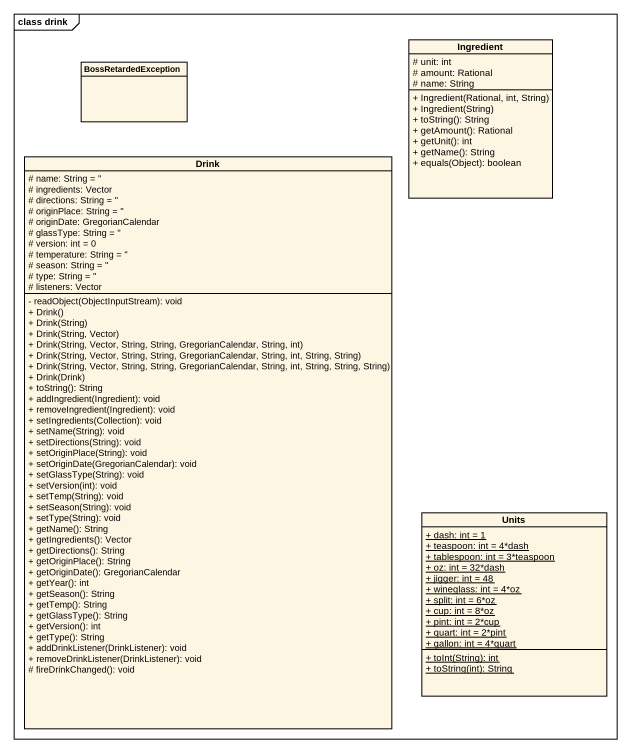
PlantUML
@startuml
mainframe class drink
hide circle
hide empty members
skinparam classAttributeIconSize 0
class Ingredient {
  # unit: int
  # amount: Rational
  # name: String
  + Ingredient(Rational, int, String)
  + Ingredient(String)
  + toString(): String
  + getAmount(): Rational
  + getUnit(): int
  + getName(): String
  + equals(Object): boolean
}
class BossRetardedException
class Drink {
  # name: String = ''
  # ingredients: Vector
  # directions: String = ''
  # originPlace: String = ''
  # originDate: GregorianCalendar
  # glassType: String = ''
  # version: int = 0
  # temperature: String = ''
  # season: String = ''
  # type: String = ''
  # listeners: Vector
  - readObject(ObjectInputStream): void
  + Drink()
  + Drink(String)
  + Drink(String, Vector)
  + Drink(String, Vector, String, String, GregorianCalendar, String, int)
  + Drink(String, Vector, String, String, GregorianCalendar, String, int, String, String)
  + Drink(String, Vector, String, String, GregorianCalendar, String, int, String, String, String)
  + Drink(Drink)
  + toString(): String
  + addIngredient(Ingredient): void
  + removeIngredient(Ingredient): void
  + setIngredients(Collection): void
  + setName(String): void
  + setDirections(String): void
  + setOriginPlace(String): void
  + setOriginDate(GregorianCalendar): void
  + setGlassType(String): void
  + setVersion(int): void
  + setTemp(String): void
  + setSeason(String): void
  + setType(String): void
  + getName(): String
  + getIngredients(): Vector
  + getDirections(): String
  + getOriginPlace(): String
  + getOriginDate(): GregorianCalendar
  + getYear(): int
  + getSeason(): String
  + getTemp(): String
  + getGlassType(): String
  + getVersion(): int
  + getType(): String
  + addDrinkListener(DrinkListener): void
  + removeDrinkListener(DrinkListener): void
  # fireDrinkChanged(): void
}
class Units {
  {static} + dash: int = 1
  {static} + teaspoon: int = 4*dash
  {static} + tablespoon: int = 3*teaspoon
  {static} + oz: int = 32*dash
  {static} + jigger: int = 48
  {static} + wineglass: int = 4*oz
  {static} + split: int = 6*oz
  {static} + cup: int = 8*oz
  {static} + pint: int = 2*cup
  {static} + quart: int = 2*pint
  {static} + gallon: int = 4*quart
  {static} + toInt(String): int
  {static} + toString(int): String
}
@enduml
